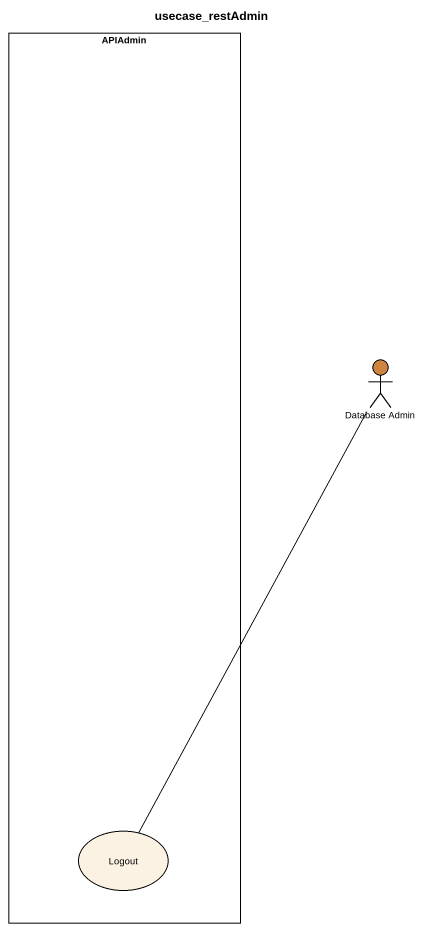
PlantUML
@startuml
title usecase_restAdmin
rectangle APIAdmin {
  usecase Logout
}
actor "Database Admin" as Database_Admin #CD853F
Logout -up- Database_Admin
@enduml
